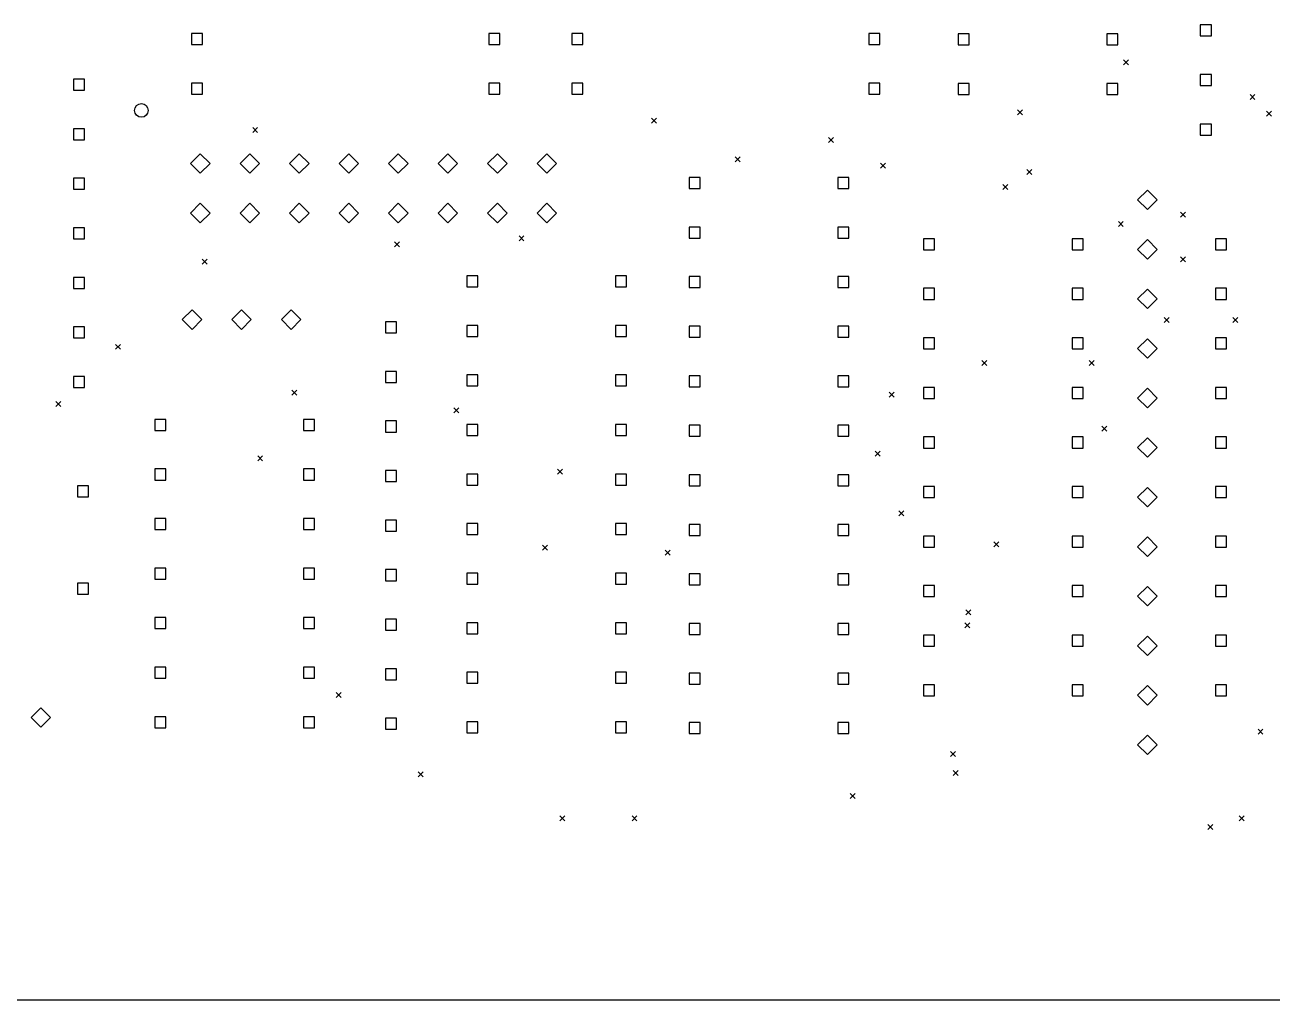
# Model space of a CAD drawing. Extents: x 0.4 to 10.5, y -7.5 to -0.9.
# Drawn here: x 2.93 to 5.449, y -6.2 to -4.232 of the extents above; entities that cross this region are included whole.
import ezdxf

# ---------------------------------------------------------------- set-up
doc = ezdxf.new("R2010")
doc.units = 0
doc.header["$MEASUREMENT"] = 0
doc.layers.add('BLACK', color=7, linetype='CONTINUOUS')

msp = doc.modelspace()

# ---------------------------------------------------------------- linework, layer by layer
at = {"layer": 'BLACK', "linetype": 'CONTINUOUS'}
for p, q in [((3.28909, -4.24949), (3.26682, -4.24949)), ((3.26682, -4.24949), (3.26682, -4.27177)), ((3.28909, -4.27177), (3.28909, -4.24949)), ((3.88909, -4.24949), (3.86682, -4.24949)), ((3.86682, -4.24949), (3.86682, -4.27177)), ((3.88909, -4.27177), (3.88909, -4.24949)), ((4.0568, -4.24949), (4.03453, -4.24949)), ((4.03453, -4.24949), (4.03453, -4.27177)), ((4.0568, -4.27177), (4.0568, -4.24949)), ((4.6568, -4.24949), (4.63453, -4.24949)), ((4.63453, -4.24949), (4.63453, -4.27177)), ((4.6568, -4.27177), (4.6568, -4.24949)), ((4.83712, -4.25028), (4.81485, -4.25028)), ((4.81485, -4.25028), (4.81485, -4.27255)), ((4.83712, -4.27255), (4.83712, -4.25028)), ((5.13712, -4.25028), (5.11485, -4.25028)), ((5.11485, -4.25028), (5.11485, -4.27255)), ((5.13712, -4.27255), (5.13712, -4.25028)), ((5.3261, -4.23217), (5.30382, -4.23217)), ((5.30382, -4.23217), (5.30382, -4.25444)), ((5.30382, -4.25444), (5.3261, -4.25444)), ((5.3261, -4.25444), (5.3261, -4.23217)), ((3.26682, -4.27177), (3.28909, -4.27177)), ((3.86682, -4.27177), (3.88909, -4.27177)), ((4.03453, -4.27177), (4.0568, -4.27177)), ((4.63453, -4.27177), (4.6568, -4.27177)), ((4.81485, -4.27255), (4.83712, -4.27255)), ((5.11485, -4.27255), (5.13712, -4.27255)), ((5.14847, -4.30248), (5.15847, -4.31248)), ((5.15847, -4.30248), (5.14847, -4.31248)), ((3.05051, -4.34162), (3.02823, -4.34162)), ((3.02823, -4.34162), (3.02823, -4.36389)), ((3.05051, -4.36389), (3.05051, -4.34162)), ((3.28909, -4.34949), (3.26682, -4.34949)), ((3.26682, -4.34949), (3.26682, -4.37177)), ((3.28909, -4.37177), (3.28909, -4.34949)), ((3.88909, -4.34949), (3.86682, -4.34949)), ((3.86682, -4.34949), (3.86682, -4.37177)), ((3.88909, -4.37177), (3.88909, -4.34949)), ((4.0568, -4.34949), (4.03453, -4.34949)), ((4.03453, -4.34949), (4.03453, -4.37177)), ((4.0568, -4.37177), (4.0568, -4.34949)), ((4.6568, -4.34949), (4.63453, -4.34949)), ((4.63453, -4.34949), (4.63453, -4.37177)), ((4.6568, -4.37177), (4.6568, -4.34949)), ((4.83712, -4.35028), (4.81485, -4.35028)), ((4.81485, -4.35028), (4.81485, -4.37255)), ((4.83712, -4.37255), (4.83712, -4.35028)), ((5.13712, -4.35028), (5.11485, -4.35028)), ((5.11485, -4.35028), (5.11485, -4.37255)), ((5.13712, -4.37255), (5.13712, -4.35028)), ((5.3261, -4.33217), (5.30382, -4.33217)), ((5.30382, -4.33217), (5.30382, -4.35444)), ((5.30382, -4.35444), (5.3261, -4.35444)), ((5.3261, -4.35444), (5.3261, -4.33217)), ((3.02823, -4.36389), (3.05051, -4.36389)), ((3.26682, -4.37177), (3.28909, -4.37177)), ((3.86682, -4.37177), (3.88909, -4.37177)), ((4.03453, -4.37177), (4.0568, -4.37177)), ((4.63453, -4.37177), (4.6568, -4.37177)), ((4.81485, -4.37255), (4.83712, -4.37255)), ((5.11485, -4.37255), (5.13712, -4.37255)), ((5.40419, -4.37234), (5.41419, -4.38234)), ((5.41419, -4.37234), (5.40419, -4.38234)), ((4.9349, -4.40344), (4.9449, -4.41344)), ((4.9449, -4.40344), (4.9349, -4.41344)), ((5.43761, -4.40602), (5.44761, -4.41602)), ((5.44761, -4.40602), (5.43761, -4.41602)), ((4.19579, -4.42013), (4.20579, -4.43013)), ((4.20579, -4.42013), (4.19579, -4.43013)), ((5.3261, -4.43217), (5.30382, -4.43217)), ((5.30382, -4.43217), (5.30382, -4.45444)), ((5.3261, -4.45444), (5.3261, -4.43217)), ((3.05051, -4.44162), (3.02823, -4.44162)), ((3.02823, -4.44162), (3.02823, -4.46389)), ((3.05051, -4.46389), (3.05051, -4.44162)), ((3.39011, -4.43915), (3.40011, -4.44915)), ((3.40011, -4.43915), (3.39011, -4.44915)), ((5.30382, -4.45444), (5.3261, -4.45444)), ((3.02823, -4.46389), (3.05051, -4.46389)), ((4.55273, -4.45917), (4.56273, -4.46917)), ((4.56273, -4.45917), (4.55273, -4.46917)), ((3.28425, -4.49213), (3.26457, -4.51181)), ((3.30394, -4.51181), (3.28425, -4.49213)), ((3.38425, -4.49213), (3.36457, -4.51181)), ((3.40394, -4.51181), (3.38425, -4.49213)), ((3.48425, -4.49213), (3.46457, -4.51181)), ((3.50394, -4.51181), (3.48425, -4.49213)), ((3.58425, -4.49213), (3.56457, -4.51181)), ((3.60394, -4.51181), (3.58425, -4.49213)), ((3.68425, -4.49213), (3.66457, -4.51181)), ((3.70394, -4.51181), (3.68425, -4.49213)), ((3.78425, -4.49213), (3.76457, -4.51181)), ((3.80394, -4.51181), (3.78425, -4.49213)), ((3.88425, -4.49213), (3.86457, -4.51181)), ((3.90394, -4.51181), (3.88425, -4.49213)), ((3.98425, -4.49213), (3.96457, -4.51181)), ((4.00394, -4.51181), (3.98425, -4.49213)), ((4.36459, -4.49852), (4.37459, -4.50852)), ((4.37459, -4.49852), (4.36459, -4.50852)), ((3.26457, -4.51181), (3.28425, -4.5315)), ((3.28425, -4.5315), (3.30394, -4.51181)), ((3.36457, -4.51181), (3.38425, -4.5315)), ((3.38425, -4.5315), (3.40394, -4.51181)), ((3.46457, -4.51181), (3.48425, -4.5315)), ((3.48425, -4.5315), (3.50394, -4.51181)), ((3.56457, -4.51181), (3.58425, -4.5315)), ((3.58425, -4.5315), (3.60394, -4.51181)), ((3.66457, -4.51181), (3.68425, -4.5315)), ((3.68425, -4.5315), (3.70394, -4.51181)), ((3.76457, -4.51181), (3.78425, -4.5315)), ((3.78425, -4.5315), (3.80394, -4.51181)), ((3.86457, -4.51181), (3.88425, -4.5315)), ((3.88425, -4.5315), (3.90394, -4.51181)), ((3.96457, -4.51181), (3.98425, -4.5315)), ((3.98425, -4.5315), (4.00394, -4.51181)), ((4.6583, -4.511), (4.6683, -4.521)), ((4.6683, -4.511), (4.6583, -4.521)), ((4.95343, -4.52397), (4.96343, -4.53397)), ((4.96343, -4.52397), (4.95343, -4.53397)), ((3.05051, -4.54162), (3.02823, -4.54162)), ((3.02823, -4.54162), (3.02823, -4.56389)), ((3.05051, -4.56389), (3.05051, -4.54162)), ((4.29381, -4.54005), (4.27154, -4.54005)), ((4.27154, -4.54005), (4.27154, -4.56232)), ((4.29381, -4.56232), (4.29381, -4.54005)), ((4.59381, -4.54005), (4.57154, -4.54005)), ((4.57154, -4.54005), (4.57154, -4.56232)), ((4.59381, -4.56232), (4.59381, -4.54005)), ((4.9052, -4.55438), (4.9152, -4.56438)), ((4.9152, -4.55438), (4.9052, -4.56438)), ((3.02823, -4.56389), (3.05051, -4.56389)), ((4.27154, -4.56232), (4.29381, -4.56232)), ((4.57154, -4.56232), (4.59381, -4.56232)), ((5.19685, -4.56535), (5.17717, -4.58504)), ((5.21654, -4.58504), (5.19685, -4.56535)), ((3.28425, -4.59213), (3.26457, -4.61181)), ((3.30394, -4.61181), (3.28425, -4.59213)), ((3.38425, -4.59213), (3.36457, -4.61181)), ((3.40394, -4.61181), (3.38425, -4.59213)), ((3.48425, -4.59213), (3.46457, -4.61181)), ((3.50394, -4.61181), (3.48425, -4.59213)), ((3.58425, -4.59213), (3.56457, -4.61181)), ((3.60394, -4.61181), (3.58425, -4.59213)), ((3.68425, -4.59213), (3.66457, -4.61181)), ((3.70394, -4.61181), (3.68425, -4.59213)), ((3.78425, -4.59213), (3.76457, -4.61181)), ((3.80394, -4.61181), (3.78425, -4.59213)), ((3.88425, -4.59213), (3.86457, -4.61181)), ((3.90394, -4.61181), (3.88425, -4.59213)), ((3.98425, -4.59213), (3.96457, -4.61181)), ((4.00394, -4.61181), (3.98425, -4.59213)), ((5.17717, -4.58504), (5.19685, -4.60472)), ((5.19685, -4.60472), (5.21654, -4.58504)), ((3.26457, -4.61181), (3.28425, -4.6315)), ((3.28425, -4.6315), (3.30394, -4.61181)), ((3.36457, -4.61181), (3.38425, -4.6315)), ((3.38425, -4.6315), (3.40394, -4.61181)), ((3.46457, -4.61181), (3.48425, -4.6315)), ((3.48425, -4.6315), (3.50394, -4.61181)), ((3.56457, -4.61181), (3.58425, -4.6315)), ((3.58425, -4.6315), (3.60394, -4.61181)), ((3.66457, -4.61181), (3.68425, -4.6315)), ((3.68425, -4.6315), (3.70394, -4.61181)), ((3.76457, -4.61181), (3.78425, -4.6315)), ((3.78425, -4.6315), (3.80394, -4.61181)), ((3.86457, -4.61181), (3.88425, -4.6315)), ((3.88425, -4.6315), (3.90394, -4.61181)), ((3.96457, -4.61181), (3.98425, -4.6315)), ((3.98425, -4.6315), (4.00394, -4.61181)), ((5.13835, -4.62894), (5.14835, -4.63894)), ((5.14835, -4.62894), (5.13835, -4.63894)), ((5.26382, -4.61003), (5.27382, -4.62003)), ((5.27382, -4.61003), (5.26382, -4.62003)), ((3.05051, -4.64162), (3.02823, -4.64162)), ((3.02823, -4.64162), (3.02823, -4.66389)), ((3.05051, -4.66389), (3.05051, -4.64162)), ((3.92797, -4.65806), (3.93797, -4.66806)), ((3.93797, -4.65806), (3.92797, -4.66806)), ((4.29381, -4.64005), (4.27154, -4.64005)), ((4.27154, -4.64005), (4.27154, -4.66232)), ((4.29381, -4.66232), (4.29381, -4.64005)), ((4.59381, -4.64005), (4.57154, -4.64005)), ((4.57154, -4.64005), (4.57154, -4.66232)), ((4.59381, -4.66232), (4.59381, -4.64005)), ((3.02823, -4.66389), (3.05051, -4.66389)), ((3.67666, -4.67001), (3.68666, -4.68001)), ((3.68666, -4.67001), (3.67666, -4.68001)), ((4.27154, -4.66232), (4.29381, -4.66232)), ((4.57154, -4.66232), (4.59381, -4.66232)), ((4.76704, -4.66367), (4.74477, -4.66367)), ((4.74477, -4.66367), (4.74477, -4.68594)), ((4.76704, -4.68594), (4.76704, -4.66367)), ((5.06704, -4.66367), (5.04477, -4.66367)), ((5.04477, -4.66367), (5.04477, -4.68594)), ((5.06704, -4.68594), (5.06704, -4.66367)), ((5.19685, -4.66535), (5.17717, -4.68504)), ((5.21654, -4.68504), (5.19685, -4.66535)), ((5.3568, -4.66367), (5.33453, -4.66367)), ((5.33453, -4.66367), (5.33453, -4.68594)), ((5.3568, -4.68594), (5.3568, -4.66367)), ((3.28809, -4.70507), (3.29809, -4.71507)), ((3.29809, -4.70507), (3.28809, -4.71507)), ((4.74477, -4.68594), (4.76704, -4.68594)), ((5.04477, -4.68594), (5.06704, -4.68594)), ((5.17717, -4.68504), (5.19685, -4.70472)), ((5.19685, -4.70472), (5.21654, -4.68504)), ((5.2637, -4.70025), (5.2737, -4.71025)), ((5.2737, -4.70025), (5.2637, -4.71025)), ((5.33453, -4.68594), (5.3568, -4.68594)), ((3.05051, -4.74162), (3.02823, -4.74162)), ((3.02823, -4.74162), (3.02823, -4.76389)), ((3.05051, -4.76389), (3.05051, -4.74162)), ((3.84499, -4.73847), (3.82272, -4.73847)), ((3.82272, -4.73847), (3.82272, -4.76074)), ((3.84499, -4.76074), (3.84499, -4.73847)), ((4.14499, -4.73847), (4.12272, -4.73847)), ((4.12272, -4.73847), (4.12272, -4.76074)), ((4.14499, -4.76074), (4.14499, -4.73847)), ((4.29381, -4.74005), (4.27154, -4.74005)), ((4.27154, -4.74005), (4.27154, -4.76232)), ((4.29381, -4.76232), (4.29381, -4.74005)), ((4.59381, -4.74005), (4.57154, -4.74005)), ((4.57154, -4.74005), (4.57154, -4.76232)), ((4.59381, -4.76232), (4.59381, -4.74005)), ((3.02823, -4.76389), (3.05051, -4.76389)), ((3.82272, -4.76074), (3.84499, -4.76074)), ((4.12272, -4.76074), (4.14499, -4.76074)), ((4.27154, -4.76232), (4.29381, -4.76232)), ((4.57154, -4.76232), (4.59381, -4.76232)), ((4.76704, -4.76367), (4.74477, -4.76367)), ((4.74477, -4.76367), (4.74477, -4.78594)), ((4.76704, -4.78594), (4.76704, -4.76367)), ((5.06704, -4.76367), (5.04477, -4.76367)), ((5.04477, -4.76367), (5.04477, -4.78594)), ((5.06704, -4.78594), (5.06704, -4.76367)), ((5.19685, -4.76535), (5.17717, -4.78504)), ((5.17717, -4.78504), (5.19685, -4.80472)), ((5.21654, -4.78504), (5.19685, -4.76535)), ((5.19685, -4.80472), (5.21654, -4.78504)), ((5.3568, -4.76367), (5.33453, -4.76367)), ((5.33453, -4.76367), (5.33453, -4.78594)), ((5.3568, -4.78594), (5.3568, -4.76367)), ((3.26772, -4.80709), (3.24803, -4.82677)), ((3.2874, -4.82677), (3.26772, -4.80709)), ((3.36772, -4.80709), (3.34803, -4.82677)), ((3.3874, -4.82677), (3.36772, -4.80709)), ((3.46772, -4.80709), (3.44803, -4.82677)), ((3.4874, -4.82677), (3.46772, -4.80709)), ((4.74477, -4.78594), (4.76704, -4.78594)), ((5.04477, -4.78594), (5.06704, -4.78594)), ((5.33453, -4.78594), (5.3568, -4.78594)), ((3.24803, -4.82677), (3.26772, -4.84646)), ((3.26772, -4.84646), (3.2874, -4.82677)), ((3.34803, -4.82677), (3.36772, -4.84646)), ((3.36772, -4.84646), (3.3874, -4.82677)), ((3.44803, -4.82677), (3.46772, -4.84646)), ((3.46772, -4.84646), (3.4874, -4.82677)), ((3.68043, -4.83138), (3.65816, -4.83138)), ((3.65816, -4.83138), (3.65816, -4.85366)), ((3.68043, -4.85366), (3.68043, -4.83138)), ((5.23089, -4.82252), (5.24089, -4.83252)), ((5.24089, -4.82252), (5.23089, -4.83252)), ((5.36934, -4.82252), (5.37934, -4.83252)), ((5.37934, -4.82252), (5.36934, -4.83252)), ((3.05051, -4.84162), (3.02823, -4.84162)), ((3.02823, -4.84162), (3.02823, -4.86389)), ((3.05051, -4.86389), (3.05051, -4.84162)), ((3.65816, -4.85366), (3.68043, -4.85366)), ((3.84499, -4.83847), (3.82272, -4.83847)), ((3.82272, -4.83847), (3.82272, -4.86074)), ((3.84499, -4.86074), (3.84499, -4.83847)), ((4.14499, -4.83847), (4.12272, -4.83847)), ((4.12272, -4.83847), (4.12272, -4.86074)), ((4.14499, -4.86074), (4.14499, -4.83847)), ((4.29381, -4.84005), (4.27154, -4.84005)), ((4.27154, -4.84005), (4.27154, -4.86232)), ((4.29381, -4.86232), (4.29381, -4.84005)), ((4.59381, -4.84005), (4.57154, -4.84005)), ((4.57154, -4.84005), (4.57154, -4.86232)), ((4.59381, -4.86232), (4.59381, -4.84005)), ((3.02823, -4.86389), (3.05051, -4.86389)), ((3.11338, -4.87671), (3.12338, -4.88671)), ((3.12338, -4.87671), (3.11338, -4.88671)), ((3.82272, -4.86074), (3.84499, -4.86074)), ((4.12272, -4.86074), (4.14499, -4.86074)), ((4.27154, -4.86232), (4.29381, -4.86232)), ((4.57154, -4.86232), (4.59381, -4.86232)), ((4.76704, -4.86367), (4.74477, -4.86367)), ((4.74477, -4.86367), (4.74477, -4.88594)), ((4.76704, -4.88594), (4.76704, -4.86367)), ((5.06704, -4.86367), (5.04477, -4.86367)), ((5.04477, -4.86367), (5.04477, -4.88594)), ((5.06704, -4.88594), (5.06704, -4.86367)), ((5.19685, -4.86535), (5.17717, -4.88504)), ((5.17717, -4.88504), (5.19685, -4.90472)), ((5.21654, -4.88504), (5.19685, -4.86535)), ((5.19685, -4.90472), (5.21654, -4.88504)), ((5.3568, -4.86367), (5.33453, -4.86367)), ((5.33453, -4.86367), (5.33453, -4.88594)), ((5.3568, -4.88594), (5.3568, -4.86367)), ((4.74477, -4.88594), (4.76704, -4.88594)), ((4.86289, -4.90926), (4.87289, -4.91926)), ((4.87289, -4.90926), (4.86289, -4.91926)), ((5.04477, -4.88594), (5.06704, -4.88594)), ((5.07952, -4.90956), (5.08952, -4.91956)), ((5.08952, -4.90956), (5.07952, -4.91956)), ((5.33453, -4.88594), (5.3568, -4.88594)), ((3.68043, -4.93138), (3.65816, -4.93138)), ((3.65816, -4.93138), (3.65816, -4.95366)), ((3.68043, -4.95366), (3.68043, -4.93138)), ((3.05051, -4.94162), (3.02823, -4.94162)), ((3.02823, -4.94162), (3.02823, -4.96389)), ((3.05051, -4.96389), (3.05051, -4.94162)), ((3.65816, -4.95366), (3.68043, -4.95366)), ((3.84499, -4.93847), (3.82272, -4.93847)), ((3.82272, -4.93847), (3.82272, -4.96074)), ((3.82272, -4.96074), (3.84499, -4.96074)), ((3.84499, -4.96074), (3.84499, -4.93847)), ((4.14499, -4.93847), (4.12272, -4.93847)), ((4.12272, -4.93847), (4.12272, -4.96074)), ((4.12272, -4.96074), (4.14499, -4.96074)), ((4.14499, -4.96074), (4.14499, -4.93847)), ((4.29381, -4.94005), (4.27154, -4.94005)), ((4.27154, -4.94005), (4.27154, -4.96232)), ((4.29381, -4.96232), (4.29381, -4.94005)), ((4.59381, -4.94005), (4.57154, -4.94005)), ((4.57154, -4.94005), (4.57154, -4.96232)), ((4.59381, -4.96232), (4.59381, -4.94005)), ((3.02823, -4.96389), (3.05051, -4.96389)), ((3.46948, -4.96907), (3.47948, -4.97907)), ((3.47948, -4.96907), (3.46948, -4.97907)), ((4.27154, -4.96232), (4.29381, -4.96232)), ((4.57154, -4.96232), (4.59381, -4.96232)), ((4.67554, -4.97317), (4.68554, -4.98317)), ((4.68554, -4.97317), (4.67554, -4.98317)), ((4.76704, -4.96367), (4.74477, -4.96367)), ((4.74477, -4.96367), (4.74477, -4.98594)), ((4.74477, -4.98594), (4.76704, -4.98594)), ((4.76704, -4.98594), (4.76704, -4.96367)), ((5.06704, -4.96367), (5.04477, -4.96367)), ((5.04477, -4.96367), (5.04477, -4.98594)), ((5.04477, -4.98594), (5.06704, -4.98594)), ((5.06704, -4.98594), (5.06704, -4.96367)), ((5.19685, -4.96535), (5.17717, -4.98504)), ((5.17717, -4.98504), (5.19685, -5.00472)), ((5.21654, -4.98504), (5.19685, -4.96535)), ((5.19685, -5.00472), (5.21654, -4.98504)), ((5.3568, -4.96367), (5.33453, -4.96367)), ((5.33453, -4.96367), (5.33453, -4.98594)), ((5.33453, -4.98594), (5.3568, -4.98594)), ((5.3568, -4.98594), (5.3568, -4.96367)), ((2.99252, -4.99205), (3.00252, -5.00205)), ((3.00252, -4.99205), (2.99252, -5.00205)), ((3.79666, -5.00515), (3.80666, -5.01515)), ((3.80666, -5.00515), (3.79666, -5.01515)), ((3.21507, -5.02823), (3.1928, -5.02823)), ((3.1928, -5.02823), (3.1928, -5.05051)), ((3.21507, -5.05051), (3.21507, -5.02823)), ((3.51507, -5.02823), (3.4928, -5.02823)), ((3.4928, -5.02823), (3.4928, -5.05051)), ((3.51507, -5.05051), (3.51507, -5.02823)), ((3.68043, -5.03138), (3.65816, -5.03138)), ((3.65816, -5.03138), (3.65816, -5.05366)), ((3.68043, -5.05366), (3.68043, -5.03138)), ((3.1928, -5.05051), (3.21507, -5.05051)), ((3.4928, -5.05051), (3.51507, -5.05051)), ((3.65816, -5.05366), (3.68043, -5.05366)), ((3.84499, -5.03847), (3.82272, -5.03847)), ((3.82272, -5.03847), (3.82272, -5.06074)), ((3.82272, -5.06074), (3.84499, -5.06074)), ((3.84499, -5.06074), (3.84499, -5.03847)), ((4.14499, -5.03847), (4.12272, -5.03847)), ((4.12272, -5.03847), (4.12272, -5.06074)), ((4.12272, -5.06074), (4.14499, -5.06074)), ((4.14499, -5.06074), (4.14499, -5.03847)), ((4.29381, -5.04005), (4.27154, -5.04005)), ((4.27154, -5.04005), (4.27154, -5.06232)), ((4.29381, -5.06232), (4.29381, -5.04005)), ((4.59381, -5.04005), (4.57154, -5.04005)), ((4.57154, -5.04005), (4.57154, -5.06232)), ((4.59381, -5.06232), (4.59381, -5.04005)), ((5.10494, -5.04191), (5.11494, -5.05191)), ((5.11494, -5.04191), (5.10494, -5.05191)), ((4.27154, -5.06232), (4.29381, -5.06232)), ((4.57154, -5.06232), (4.59381, -5.06232)), ((4.76704, -5.06367), (4.74477, -5.06367)), ((4.74477, -5.06367), (4.74477, -5.08594)), ((4.74477, -5.08594), (4.76704, -5.08594)), ((4.76704, -5.08594), (4.76704, -5.06367)), ((5.06704, -5.06367), (5.04477, -5.06367)), ((5.04477, -5.06367), (5.04477, -5.08594)), ((5.04477, -5.08594), (5.06704, -5.08594)), ((5.06704, -5.08594), (5.06704, -5.06367)), ((5.19685, -5.06535), (5.17717, -5.08504)), ((5.17717, -5.08504), (5.19685, -5.10472)), ((5.21654, -5.08504), (5.19685, -5.06535)), ((5.19685, -5.10472), (5.21654, -5.08504)), ((5.3568, -5.06367), (5.33453, -5.06367)), ((5.33453, -5.06367), (5.33453, -5.08594)), ((5.33453, -5.08594), (5.3568, -5.08594)), ((5.3568, -5.08594), (5.3568, -5.06367)), ((3.4002, -5.10197), (3.4102, -5.11197)), ((3.4102, -5.10197), (3.4002, -5.11197)), ((4.64754, -5.09223), (4.65754, -5.10223)), ((4.65754, -5.09223), (4.64754, -5.10223)), ((3.21507, -5.12823), (3.1928, -5.12823)), ((3.1928, -5.12823), (3.1928, -5.15051)), ((3.21507, -5.15051), (3.21507, -5.12823)), ((3.51507, -5.12823), (3.4928, -5.12823)), ((3.4928, -5.12823), (3.4928, -5.15051)), ((3.51507, -5.15051), (3.51507, -5.12823)), ((3.68043, -5.13138), (3.65816, -5.13138)), ((3.65816, -5.13138), (3.65816, -5.15366)), ((3.68043, -5.15366), (3.68043, -5.13138)), ((4.00579, -5.12886), (4.01579, -5.13886)), ((4.01579, -5.12886), (4.00579, -5.13886)), ((3.05838, -5.16209), (3.03611, -5.16209)), ((3.03611, -5.16209), (3.03611, -5.18436)), ((3.05838, -5.18436), (3.05838, -5.16209)), ((3.1928, -5.15051), (3.21507, -5.15051)), ((3.4928, -5.15051), (3.51507, -5.15051)), ((3.65816, -5.15366), (3.68043, -5.15366)), ((3.84499, -5.13847), (3.82272, -5.13847)), ((3.82272, -5.13847), (3.82272, -5.16074)), ((3.82272, -5.16074), (3.84499, -5.16074)), ((3.84499, -5.16074), (3.84499, -5.13847)), ((4.14499, -5.13847), (4.12272, -5.13847)), ((4.12272, -5.13847), (4.12272, -5.16074)), ((4.12272, -5.16074), (4.14499, -5.16074)), ((4.14499, -5.16074), (4.14499, -5.13847)), ((4.29381, -5.14005), (4.27154, -5.14005)), ((4.27154, -5.14005), (4.27154, -5.16232)), ((4.27154, -5.16232), (4.29381, -5.16232)), ((4.29381, -5.16232), (4.29381, -5.14005)), ((4.59381, -5.14005), (4.57154, -5.14005)), ((4.57154, -5.14005), (4.57154, -5.16232)), ((4.57154, -5.16232), (4.59381, -5.16232)), ((4.59381, -5.16232), (4.59381, -5.14005)), ((3.03611, -5.18436), (3.05838, -5.18436)), ((4.76704, -5.16367), (4.74477, -5.16367)), ((4.74477, -5.16367), (4.74477, -5.18594)), ((4.74477, -5.18594), (4.76704, -5.18594)), ((4.76704, -5.18594), (4.76704, -5.16367)), ((5.06704, -5.16367), (5.04477, -5.16367)), ((5.04477, -5.16367), (5.04477, -5.18594)), ((5.04477, -5.18594), (5.06704, -5.18594)), ((5.06704, -5.18594), (5.06704, -5.16367)), ((5.19685, -5.16535), (5.17717, -5.18504)), ((5.17717, -5.18504), (5.19685, -5.20472)), ((5.21654, -5.18504), (5.19685, -5.16535)), ((5.19685, -5.20472), (5.21654, -5.18504)), ((5.3568, -5.16367), (5.33453, -5.16367)), ((5.33453, -5.16367), (5.33453, -5.18594)), ((5.33453, -5.18594), (5.3568, -5.18594)), ((5.3568, -5.18594), (5.3568, -5.16367)), ((4.69517, -5.21252), (4.70517, -5.22252)), ((4.70517, -5.21252), (4.69517, -5.22252)), ((3.21507, -5.22823), (3.1928, -5.22823)), ((3.1928, -5.22823), (3.1928, -5.25051)), ((3.21507, -5.25051), (3.21507, -5.22823)), ((3.51507, -5.22823), (3.4928, -5.22823)), ((3.4928, -5.22823), (3.4928, -5.25051)), ((3.51507, -5.25051), (3.51507, -5.22823)), ((3.68043, -5.23138), (3.65816, -5.23138)), ((3.65816, -5.23138), (3.65816, -5.25366)), ((3.68043, -5.25366), (3.68043, -5.23138)), ((3.1928, -5.25051), (3.21507, -5.25051)), ((3.4928, -5.25051), (3.51507, -5.25051)), ((3.65816, -5.25366), (3.68043, -5.25366)), ((3.84499, -5.23847), (3.82272, -5.23847)), ((3.82272, -5.23847), (3.82272, -5.26074)), ((3.82272, -5.26074), (3.84499, -5.26074)), ((3.84499, -5.26074), (3.84499, -5.23847)), ((4.14499, -5.23847), (4.12272, -5.23847)), ((4.12272, -5.23847), (4.12272, -5.26074)), ((4.12272, -5.26074), (4.14499, -5.26074)), ((4.14499, -5.26074), (4.14499, -5.23847)), ((4.29381, -5.24005), (4.27154, -5.24005)), ((4.27154, -5.24005), (4.27154, -5.26232)), ((4.27154, -5.26232), (4.29381, -5.26232)), ((4.29381, -5.26232), (4.29381, -5.24005)), ((4.59381, -5.24005), (4.57154, -5.24005)), ((4.57154, -5.24005), (4.57154, -5.26232)), ((4.57154, -5.26232), (4.59381, -5.26232)), ((4.59381, -5.26232), (4.59381, -5.24005)), ((3.97524, -5.28189), (3.98524, -5.29189)), ((3.98524, -5.28189), (3.97524, -5.29189)), ((4.76704, -5.26367), (4.74477, -5.26367)), ((4.74477, -5.26367), (4.74477, -5.28594)), ((4.74477, -5.28594), (4.76704, -5.28594)), ((4.76704, -5.28594), (4.76704, -5.26367)), ((4.88709, -5.27504), (4.89709, -5.28504)), ((4.89709, -5.27504), (4.88709, -5.28504)), ((5.06704, -5.26367), (5.04477, -5.26367)), ((5.04477, -5.26367), (5.04477, -5.28594)), ((5.04477, -5.28594), (5.06704, -5.28594)), ((5.06704, -5.28594), (5.06704, -5.26367)), ((5.19685, -5.26535), (5.17717, -5.28504)), ((5.17717, -5.28504), (5.19685, -5.30472)), ((5.21654, -5.28504), (5.19685, -5.26535)), ((5.19685, -5.30472), (5.21654, -5.28504)), ((5.3568, -5.26367), (5.33453, -5.26367)), ((5.33453, -5.26367), (5.33453, -5.28594)), ((5.33453, -5.28594), (5.3568, -5.28594)), ((5.3568, -5.28594), (5.3568, -5.26367)), ((4.22297, -5.29193), (4.23297, -5.30193)), ((4.23297, -5.29193), (4.22297, -5.30193)), ((3.21507, -5.32823), (3.1928, -5.32823)), ((3.1928, -5.32823), (3.1928, -5.35051)), ((3.21507, -5.35051), (3.21507, -5.32823)), ((3.51507, -5.32823), (3.4928, -5.32823)), ((3.4928, -5.32823), (3.4928, -5.35051)), ((3.51507, -5.35051), (3.51507, -5.32823)), ((3.68043, -5.33138), (3.65816, -5.33138)), ((3.65816, -5.33138), (3.65816, -5.35366)), ((3.68043, -5.35366), (3.68043, -5.33138)), ((3.84499, -5.33847), (3.82272, -5.33847)), ((3.82272, -5.33847), (3.82272, -5.36074)), ((3.84499, -5.36074), (3.84499, -5.33847)), ((4.14499, -5.33847), (4.12272, -5.33847)), ((4.12272, -5.33847), (4.12272, -5.36074)), ((4.14499, -5.36074), (4.14499, -5.33847)), ((3.05838, -5.35894), (3.03611, -5.35894)), ((3.03611, -5.35894), (3.03611, -5.38121)), ((3.05838, -5.38121), (3.05838, -5.35894)), ((3.1928, -5.35051), (3.21507, -5.35051)), ((3.4928, -5.35051), (3.51507, -5.35051)), ((3.65816, -5.35366), (3.68043, -5.35366)), ((3.82272, -5.36074), (3.84499, -5.36074)), ((4.12272, -5.36074), (4.14499, -5.36074)), ((4.29381, -5.34005), (4.27154, -5.34005)), ((4.27154, -5.34005), (4.27154, -5.36232)), ((4.27154, -5.36232), (4.29381, -5.36232)), ((4.29381, -5.36232), (4.29381, -5.34005)), ((4.59381, -5.34005), (4.57154, -5.34005)), ((4.57154, -5.34005), (4.57154, -5.36232)), ((4.57154, -5.36232), (4.59381, -5.36232)), ((4.59381, -5.36232), (4.59381, -5.34005)), ((4.76704, -5.36367), (4.74477, -5.36367)), ((4.74477, -5.36367), (4.74477, -5.38594)), ((4.76704, -5.38594), (4.76704, -5.36367)), ((5.06704, -5.36367), (5.04477, -5.36367)), ((5.04477, -5.36367), (5.04477, -5.38594)), ((5.06704, -5.38594), (5.06704, -5.36367)), ((5.3568, -5.36367), (5.33453, -5.36367)), ((5.33453, -5.36367), (5.33453, -5.38594)), ((5.3568, -5.38594), (5.3568, -5.36367)), ((3.03611, -5.38121), (3.05838, -5.38121)), ((4.74477, -5.38594), (4.76704, -5.38594)), ((5.04477, -5.38594), (5.06704, -5.38594)), ((5.19685, -5.36535), (5.17717, -5.38504)), ((5.17717, -5.38504), (5.19685, -5.40472)), ((5.21654, -5.38504), (5.19685, -5.36535)), ((5.19685, -5.40472), (5.21654, -5.38504)), ((5.33453, -5.38594), (5.3568, -5.38594)), ((4.83042, -5.41257), (4.84042, -5.42257)), ((4.84042, -5.41257), (4.83042, -5.42257)), ((3.21507, -5.42823), (3.1928, -5.42823)), ((3.1928, -5.42823), (3.1928, -5.45051)), ((3.21507, -5.45051), (3.21507, -5.42823)), ((3.51507, -5.42823), (3.4928, -5.42823)), ((3.4928, -5.42823), (3.4928, -5.45051)), ((3.51507, -5.45051), (3.51507, -5.42823)), ((3.68043, -5.43138), (3.65816, -5.43138)), ((3.65816, -5.43138), (3.65816, -5.45366)), ((3.68043, -5.45366), (3.68043, -5.43138)), ((3.84499, -5.43847), (3.82272, -5.43847)), ((3.82272, -5.43847), (3.82272, -5.46074)), ((3.84499, -5.46074), (3.84499, -5.43847)), ((4.14499, -5.43847), (4.12272, -5.43847)), ((4.12272, -5.43847), (4.12272, -5.46074)), ((4.14499, -5.46074), (4.14499, -5.43847)), ((4.82832, -5.43871), (4.83832, -5.44871)), ((4.83832, -5.43871), (4.82832, -5.44871)), ((3.1928, -5.45051), (3.21507, -5.45051)), ((3.4928, -5.45051), (3.51507, -5.45051)), ((3.65816, -5.45366), (3.68043, -5.45366)), ((3.82272, -5.46074), (3.84499, -5.46074)), ((4.12272, -5.46074), (4.14499, -5.46074)), ((4.29381, -5.44005), (4.27154, -5.44005)), ((4.27154, -5.44005), (4.27154, -5.46232)), ((4.27154, -5.46232), (4.29381, -5.46232)), ((4.29381, -5.46232), (4.29381, -5.44005)), ((4.59381, -5.44005), (4.57154, -5.44005)), ((4.57154, -5.44005), (4.57154, -5.46232)), ((4.57154, -5.46232), (4.59381, -5.46232)), ((4.59381, -5.46232), (4.59381, -5.44005)), ((4.76704, -5.46367), (4.74477, -5.46367)), ((4.74477, -5.46367), (4.74477, -5.48594)), ((4.76704, -5.48594), (4.76704, -5.46367)), ((5.06704, -5.46367), (5.04477, -5.46367)), ((5.04477, -5.46367), (5.04477, -5.48594)), ((5.06704, -5.48594), (5.06704, -5.46367)), ((5.3568, -5.46367), (5.33453, -5.46367)), ((5.33453, -5.46367), (5.33453, -5.48594)), ((5.3568, -5.48594), (5.3568, -5.46367)), ((4.74477, -5.48594), (4.76704, -5.48594)), ((5.04477, -5.48594), (5.06704, -5.48594)), ((5.19685, -5.46535), (5.17717, -5.48504)), ((5.17717, -5.48504), (5.19685, -5.50472)), ((5.21654, -5.48504), (5.19685, -5.46535)), ((5.19685, -5.50472), (5.21654, -5.48504)), ((5.33453, -5.48594), (5.3568, -5.48594)), ((3.21507, -5.52823), (3.1928, -5.52823)), ((3.1928, -5.52823), (3.1928, -5.55051)), ((3.21507, -5.55051), (3.21507, -5.52823)), ((3.51507, -5.52823), (3.4928, -5.52823)), ((3.4928, -5.52823), (3.4928, -5.55051)), ((3.51507, -5.55051), (3.51507, -5.52823)), ((3.68043, -5.53138), (3.65816, -5.53138)), ((3.65816, -5.53138), (3.65816, -5.55366)), ((3.68043, -5.55366), (3.68043, -5.53138)), ((3.84499, -5.53847), (3.82272, -5.53847)), ((3.82272, -5.53847), (3.82272, -5.56074)), ((3.84499, -5.56074), (3.84499, -5.53847)), ((4.14499, -5.53847), (4.12272, -5.53847)), ((4.12272, -5.53847), (4.12272, -5.56074)), ((4.14499, -5.56074), (4.14499, -5.53847)), ((4.29381, -5.54005), (4.27154, -5.54005)), ((4.27154, -5.54005), (4.27154, -5.56232)), ((4.29381, -5.56232), (4.29381, -5.54005)), ((4.59381, -5.54005), (4.57154, -5.54005)), ((4.57154, -5.54005), (4.57154, -5.56232)), ((4.59381, -5.56232), (4.59381, -5.54005)), ((3.1928, -5.55051), (3.21507, -5.55051)), ((3.4928, -5.55051), (3.51507, -5.55051)), ((3.65816, -5.55366), (3.68043, -5.55366)), ((3.82272, -5.56074), (3.84499, -5.56074)), ((4.12272, -5.56074), (4.14499, -5.56074)), ((4.27154, -5.56232), (4.29381, -5.56232)), ((4.57154, -5.56232), (4.59381, -5.56232)), ((4.76704, -5.56367), (4.74477, -5.56367)), ((4.74477, -5.56367), (4.74477, -5.58594)), ((4.76704, -5.58594), (4.76704, -5.56367)), ((5.06704, -5.56367), (5.04477, -5.56367)), ((5.04477, -5.56367), (5.04477, -5.58594)), ((5.06704, -5.58594), (5.06704, -5.56367)), ((5.19685, -5.56535), (5.17717, -5.58504)), ((5.21654, -5.58504), (5.19685, -5.56535)), ((5.3568, -5.56367), (5.33453, -5.56367)), ((5.33453, -5.56367), (5.33453, -5.58594)), ((5.3568, -5.58594), (5.3568, -5.56367)), ((3.55891, -5.57943), (3.56891, -5.58943)), ((3.56891, -5.57943), (3.55891, -5.58943)), ((4.74477, -5.58594), (4.76704, -5.58594)), ((5.04477, -5.58594), (5.06704, -5.58594)), ((5.17717, -5.58504), (5.19685, -5.60472)), ((5.19685, -5.60472), (5.21654, -5.58504)), ((5.33453, -5.58594), (5.3568, -5.58594)), ((2.9622, -5.61024), (2.94252, -5.62992)), ((2.98189, -5.62992), (2.9622, -5.61024)), ((2.94252, -5.62992), (2.9622, -5.64961)), ((2.9622, -5.64961), (2.98189, -5.62992)), ((3.21507, -5.62823), (3.1928, -5.62823)), ((3.1928, -5.62823), (3.1928, -5.65051)), ((3.21507, -5.65051), (3.21507, -5.62823)), ((3.51507, -5.62823), (3.4928, -5.62823)), ((3.4928, -5.62823), (3.4928, -5.65051)), ((3.51507, -5.65051), (3.51507, -5.62823)), ((3.68043, -5.63138), (3.65816, -5.63138)), ((3.65816, -5.63138), (3.65816, -5.65366)), ((3.68043, -5.65366), (3.68043, -5.63138)), ((3.84499, -5.63847), (3.82272, -5.63847)), ((3.82272, -5.63847), (3.82272, -5.66074)), ((3.84499, -5.66074), (3.84499, -5.63847)), ((4.14499, -5.63847), (4.12272, -5.63847)), ((4.12272, -5.63847), (4.12272, -5.66074)), ((4.14499, -5.66074), (4.14499, -5.63847)), ((4.29381, -5.64005), (4.27154, -5.64005)), ((4.27154, -5.64005), (4.27154, -5.66232)), ((4.29381, -5.66232), (4.29381, -5.64005)), ((4.59381, -5.64005), (4.57154, -5.64005)), ((4.57154, -5.64005), (4.57154, -5.66232)), ((4.59381, -5.66232), (4.59381, -5.64005)), ((3.1928, -5.65051), (3.21507, -5.65051)), ((3.4928, -5.65051), (3.51507, -5.65051)), ((3.65816, -5.65366), (3.68043, -5.65366)), ((3.82272, -5.66074), (3.84499, -5.66074)), ((4.12272, -5.66074), (4.14499, -5.66074)), ((4.27154, -5.66232), (4.29381, -5.66232)), ((4.57154, -5.66232), (4.59381, -5.66232)), ((5.19685, -5.66535), (5.17717, -5.68504)), ((5.21654, -5.68504), (5.19685, -5.66535)), ((5.42041, -5.65338), (5.43041, -5.66338)), ((5.43041, -5.65338), (5.42041, -5.66338)), ((5.17717, -5.68504), (5.19685, -5.70472)), ((5.19685, -5.70472), (5.21654, -5.68504)), ((4.79913, -5.69872), (4.80913, -5.70872)), ((4.80913, -5.69872), (4.79913, -5.70872)), ((3.72452, -5.73943), (3.73452, -5.74943)), ((3.73452, -5.73943), (3.72452, -5.74943)), ((4.80462, -5.73679), (4.81462, -5.74679)), ((4.81462, -5.73679), (4.80462, -5.74679)), ((4.59654, -5.78293), (4.60654, -5.79293)), ((4.60654, -5.78293), (4.59654, -5.79293)), ((4.01037, -5.82809), (4.02037, -5.83809)), ((4.02037, -5.82809), (4.01037, -5.83809)), ((4.15621, -5.82803), (4.16621, -5.83803)), ((4.16621, -5.82803), (4.15621, -5.83803)), ((5.38256, -5.82804), (5.39256, -5.83804)), ((5.39256, -5.82804), (5.38256, -5.83804)), ((5.3188, -5.84607), (5.3288, -5.85607)), ((5.3288, -5.84607), (5.3188, -5.85607)), ((8.375, -6.2), (2, -6.2))]:
    msp.add_line(p, q, dxfattribs=at)
at = {"layer": 'BLACK'}
msp.add_circle((3.16535, -4.40472), 0.01378, dxfattribs=at)

doc.saveas('drawing.dxf')
